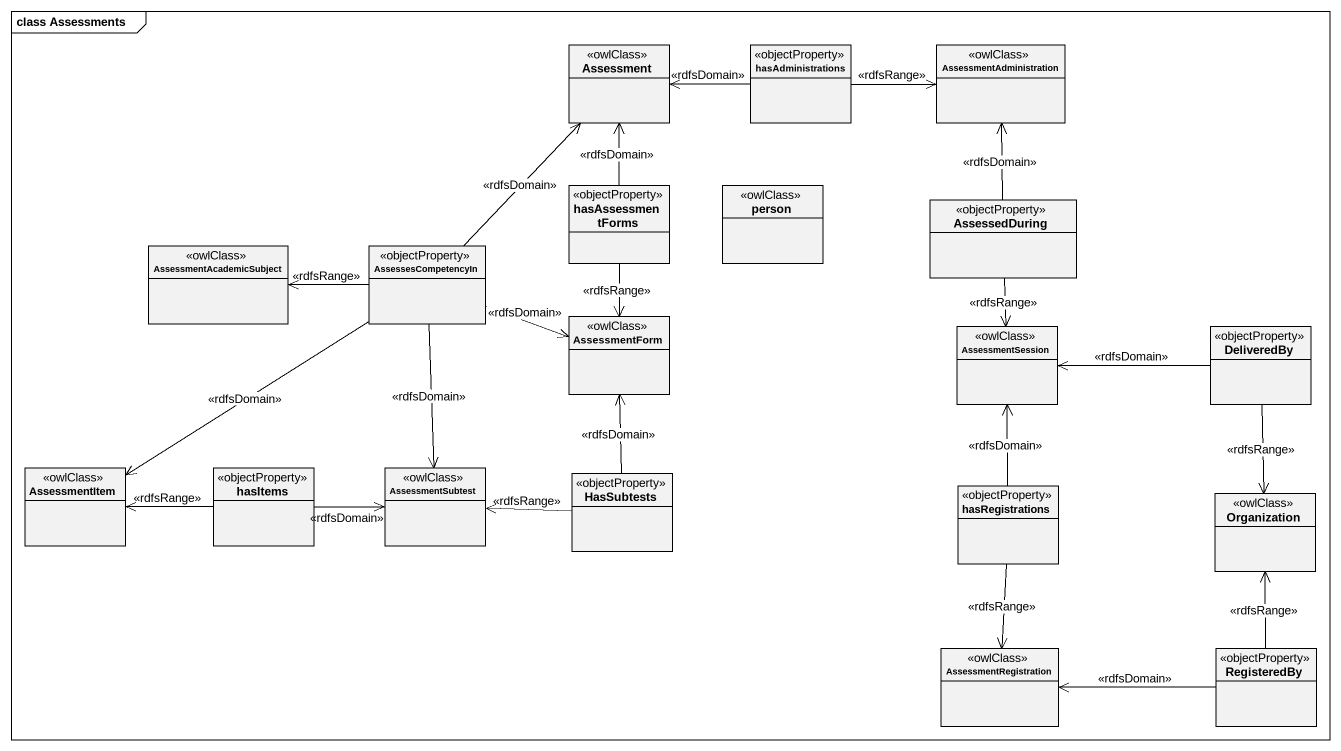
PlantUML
@startuml
mainframe class Assessments
hide circle
hide empty members
class Assessment <<owlClass>>
class hasAdministrations <<objectProperty>>
class AssessmentAdministration <<owlClass>>
class hasAssessmentForms <<objectProperty>>
class "person" as person_ <<owlClass>>
class AssessedDuring <<objectProperty>>
class AssessmentAcademicSubject <<owlClass>>
class AssessesCompetencyIn <<objectProperty>>
class AssessmentForm <<owlClass>>
class AssessmentSession <<owlClass>>
class DeliveredBy <<objectProperty>>
class AssessmentItem <<owlClass>>
class hasItems <<objectProperty>>
class AssessmentSubtest <<owlClass>>
class HasSubtests <<objectProperty>>
class hasRegistrations <<objectProperty>>
class Organization <<owlClass>>
class AssessmentRegistration <<owlClass>>
class RegisteredBy <<objectProperty>>
hasAdministrations -left-> Assessment : <<rdfsDomain>>
hasAdministrations -right-> AssessmentAdministration : <<rdfsRange>>
hasAssessmentForms -up-> Assessment : <<rdfsDomain>>
hasAssessmentForms --> AssessmentForm : <<rdfsRange>>
AssessedDuring -up-> AssessmentAdministration : <<rdfsDomain>>
AssessedDuring --> AssessmentSession : <<rdfsRange>>
AssessesCompetencyIn -up-> Assessment : <<rdfsDomain>>
AssessesCompetencyIn -left-> AssessmentAcademicSubject : <<rdfsRange>>
AssessesCompetencyIn -right-> AssessmentForm : <<rdfsDomain>>
AssessesCompetencyIn --> AssessmentItem : <<rdfsDomain>>
AssessesCompetencyIn --> AssessmentSubtest : <<rdfsDomain>>
DeliveredBy -left-> AssessmentSession : <<rdfsDomain>>
DeliveredBy --> Organization : <<rdfsRange>>
hasItems -left-> AssessmentItem : <<rdfsRange>>
hasItems -right-> AssessmentSubtest : <<rdfsDomain>>
HasSubtests -up-> AssessmentForm : <<rdfsDomain>>
HasSubtests -left-> AssessmentSubtest : <<rdfsRange>>
hasRegistrations -up-> AssessmentSession : <<rdfsDomain>>
hasRegistrations --> AssessmentRegistration : <<rdfsRange>>
RegisteredBy -up-> Organization : <<rdfsRange>>
RegisteredBy -left-> AssessmentRegistration : <<rdfsDomain>>
@enduml
